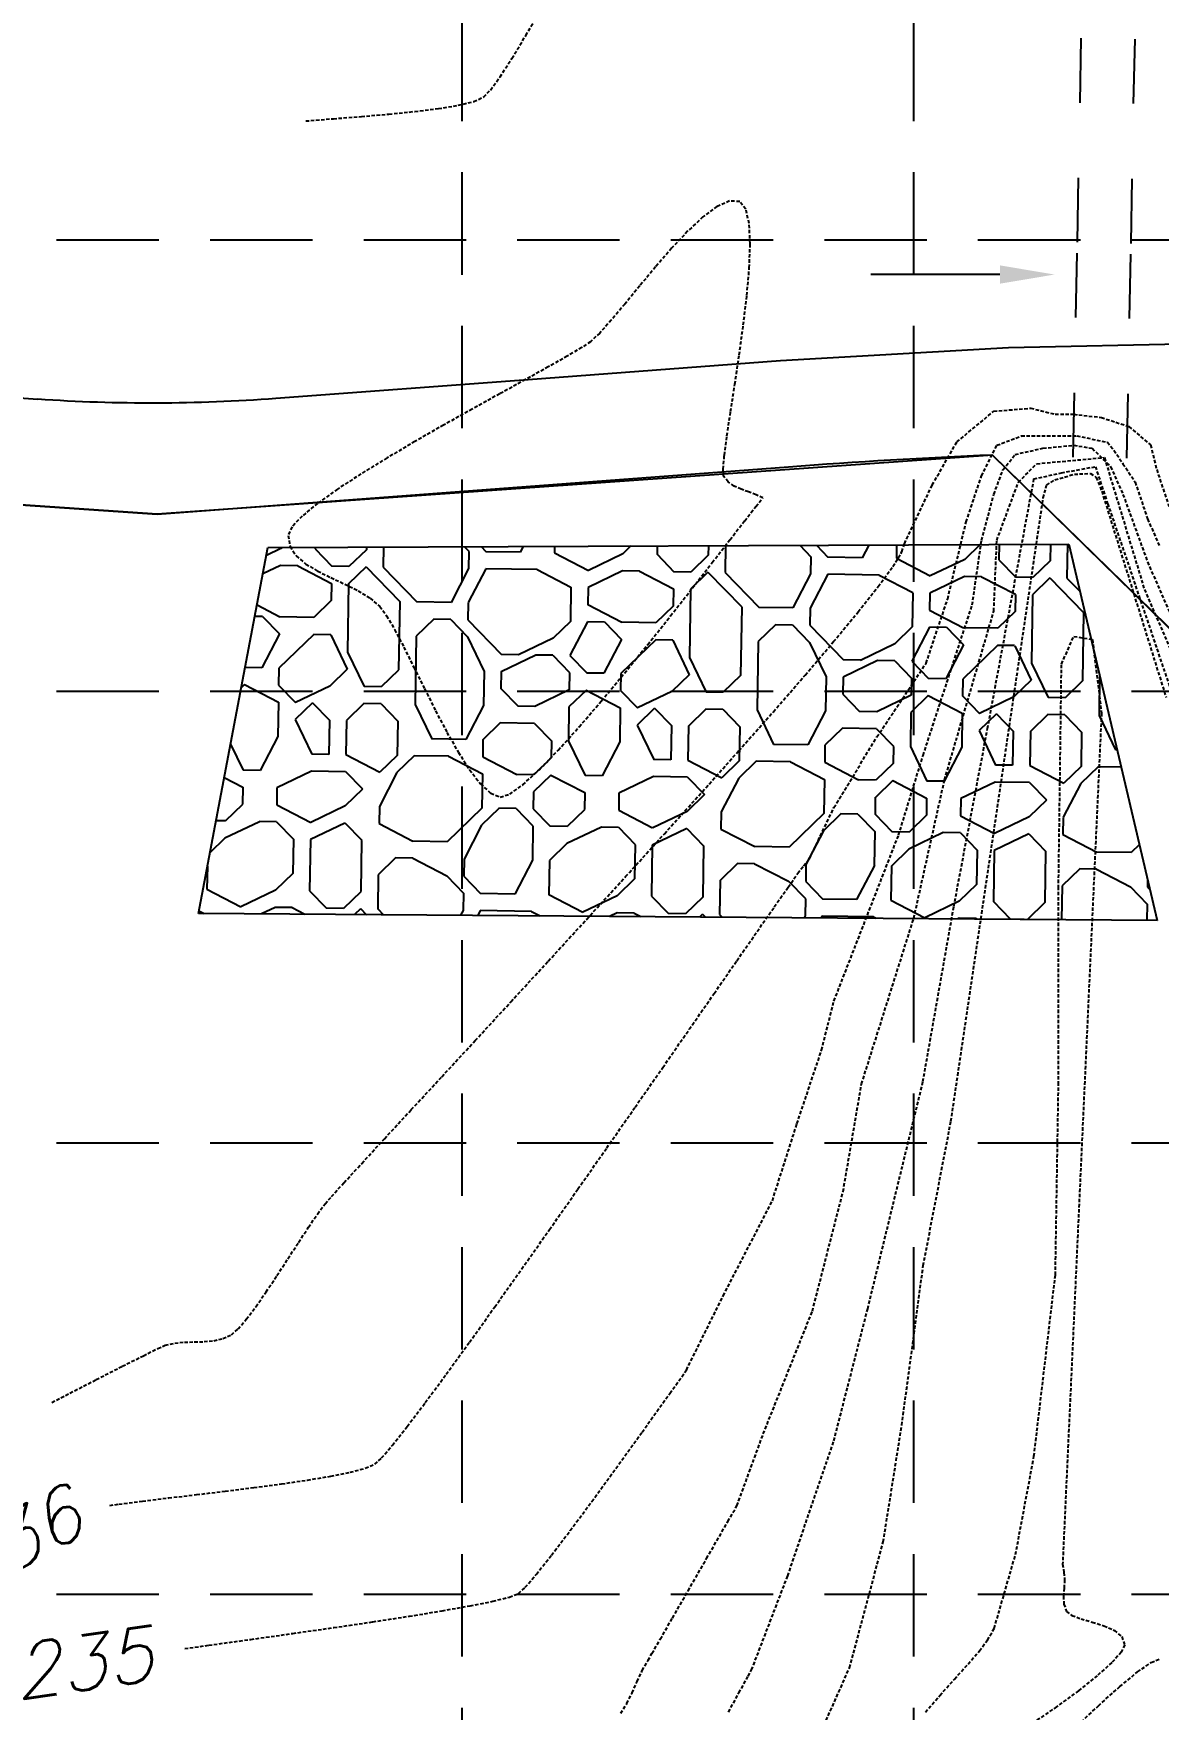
# Model space of a CAD drawing. Header units: inches. Extents: x 7994 to 10114, y 11164 to 12491.
# Drawn here: x 9849.6 to 9932, y 11488.1 to 11610.9 of the extents above; entities that cross this region are included whole.
import ezdxf

# ---------------------------------------------------------------- set-up
doc = ezdxf.new("R2010")
doc.units = ezdxf.units.IN
doc.header["$MEASUREMENT"] = 0
for name, pattern in [('HIDDEN', [0.375, 0.25, -0.125]), ('HIDDEN2', [0.1875, 0.125, -0.0625]), ('PHANTOM2', [1.25, 0.625, -0.125, 0.125, -0.125, 0.125, -0.125]), ('x4227topo$0$HIDDEN', [0.375, 0.25, -0.125])]:
    doc.linetypes.add(name, pattern=pattern)
for name, color, linetype in [('CONTOURS', 43, 'x4227topo$0$HIDDEN'), ('FILTER', 3, 'HIDDEN2'), ('GRID', 254, 'HIDDEN'), ('MISC-6', 6, 'Continuous'), ('SILT-FENCE', 4, 'PHANTOM2'), ('x4227 lots$0$p-row', 5, 'Continuous'), ('x4227topo$0$C-STRM-UNDR', 12, 'Continuous')]:
    doc.layers.add(name, color=color, linetype=linetype)
doc.styles.add('x4227topo$0$L100', font='simplex.shx', dxfattribs={"oblique": 15, "height": 6})

msp = doc.modelspace()

# ---------------------------------------------------------------- linework, layer by layer
at = {"layer": 'CONTOURS', "color": 43}
for p, q in [((9885.7, 11610.8, 1238), (9886.83, 11612.76, 1238)), ((9884.68, 11609.12, 1238), (9885.7, 11610.8, 1238)), ((9883.81, 11607.76, 1238), (9884.68, 11609.12, 1238)), ((9883.11, 11606.8, 1238), (9883.81, 11607.76, 1238)), ((9880.75, 11605.68, 1238), (9881.88, 11605.96, 1238)), ((9881.88, 11605.96, 1238), (9882.61, 11606.29, 1238)), ((9882.61, 11606.29, 1238), (9883.11, 11606.8, 1238)), ((9871.6, 11604.7, 1238), (9873.65, 11604.86, 1238)), ((9873.65, 11604.86, 1238), (9875.67, 11605.04, 1238)), ((9875.67, 11605.04, 1238), (9877.57, 11605.23, 1238)), ((9877.57, 11605.23, 1238), (9879.29, 11605.44, 1238)), ((9879.29, 11605.44, 1238), (9880.75, 11605.68, 1238)), ((9869.58, 11604.53, 1238), (9871.6, 11604.7, 1238)), ((9900.62, 11598.67, 1238), (9899.7, 11598.27, 1238)), ((9901.37, 11598.62, 1238), (9900.62, 11598.67, 1238)), ((9901.81, 11598.07, 1238), (9901.37, 11598.62, 1238)), ((9898.67, 11597.5, 1238), (9897.55, 11596.45, 1238)), ((9899.7, 11598.27, 1238), (9898.67, 11597.5, 1238)), ((9902.06, 11597.02, 1238), (9901.81, 11598.07, 1238)), ((9897.55, 11596.45, 1238), (9896.38, 11595.2, 1238)), ((9902.13, 11595.55, 1238), (9902.06, 11597.02, 1238)), ((9896.38, 11595.2, 1238), (9895.2, 11593.84, 1238)), ((9902.07, 11593.77, 1238), (9902.13, 11595.55, 1238)), ((9895.2, 11593.84, 1238), (9894.04, 11592.45, 1238)), ((9901.89, 11591.75, 1238), (9902.07, 11593.77, 1238)), ((9894.04, 11592.45, 1238), (9892.95, 11591.12, 1238)), ((9901.63, 11589.59, 1238), (9901.89, 11591.75, 1238)), ((9892.95, 11591.12, 1238), (9891.96, 11589.94, 1238)), ((9891.11, 11588.99, 1238), (9890.44, 11588.36, 1238)), ((9891.96, 11589.94, 1238), (9891.11, 11588.99, 1238)), ((9901.33, 11587.4, 1238), (9901.63, 11589.59, 1238)), ((9889.79, 11587.93, 1238), (9888.73, 11587.3, 1238)), ((9890.44, 11588.36, 1238), (9889.79, 11587.93, 1238)), ((9887.34, 11586.51, 1238), (9885.67, 11585.58, 1238)), ((9888.73, 11587.3, 1238), (9887.34, 11586.51, 1238)), ((9901.01, 11585.25, 1238), (9901.33, 11587.4, 1238)), ((9885.67, 11585.58, 1238), (9883.79, 11584.54, 1238)), ((9900.7, 11583.24, 1238), (9901.01, 11585.25, 1238)), ((9883.79, 11584.54, 1238), (9881.77, 11583.42, 1238)), ((9881.77, 11583.42, 1238), (9879.67, 11582.25, 1238)), ((9900.43, 11581.47, 1238), (9900.7, 11583.24, 1238)), ((9917.27, 11581.01, 1237), (9919.97, 11583.26, 1237)), ((9919.97, 11583.26, 1237), (9922.68, 11583.49, 1237)), ((9922.68, 11583.49, 1237), (9924.48, 11583.04, 1237)), ((9924.48, 11583.04, 1237), (9925.83, 11583.04, 1237)), ((9925.83, 11583.04, 1237), (9927.86, 11582.81, 1237)), ((9927.86, 11582.81, 1237), (9929.88, 11582.14, 1237)), ((9879.67, 11582.25, 1238), (9877.57, 11581.04, 1238)), ((9900.24, 11580.03, 1238), (9900.43, 11581.47, 1238)), ((9920.2, 11580.77, 1236), (9922, 11581.45, 1236)), ((9922, 11581.45, 1236), (9924.26, 11581.45, 1236)), ((9924.26, 11581.45, 1236), (9926.06, 11581.45, 1236)), ((9926.06, 11581.45, 1236), (9928.31, 11581, 1236)), ((9929.88, 11582.14, 1237), (9931.46, 11580.79, 1237)), ((9877.57, 11581.04, 1238), (9875.53, 11579.84, 1238)), ((9915.47, 11577.86, 1237), (9917.27, 11581.01, 1237)), ((9919.08, 11578.52, 1236), (9920.2, 11580.77, 1236)), ((9921.55, 11580.1, 1235), (9923.58, 11580.55, 1235)), ((9923.58, 11580.55, 1235), (9925.83, 11580.77, 1235)), ((9925.83, 11580.77, 1235), (9927.18, 11580.55, 1235)), ((9927.18, 11580.55, 1235), (9928.54, 11579.2, 1235)), ((9928.31, 11581, 1236), (9928.99, 11580.1, 1236)), ((9931.46, 11580.79, 1237), (9931.91, 11578.99, 1237)), ((9875.53, 11579.84, 1238), (9873.62, 11578.67, 1238)), ((9900.15, 11579.01, 1238), (9900.24, 11580.03, 1238)), ((9900.19, 11578.5, 1238), (9900.15, 11579.01, 1238)), ((9919.98, 11577.17, 1235), (9920.65, 11578.97, 1235)), ((9920.65, 11578.97, 1235), (9921.55, 11580.1, 1235)), ((9921.78, 11578.07, 1234), (9923.13, 11579.42, 1234)), ((9923.13, 11579.42, 1234), (9928.08, 11579.87, 1234)), ((9924.94, 11578.75, 1233), (9927.42, 11579.2, 1233)), ((9927.42, 11579.2, 1233), (9928.32, 11576.5, 1233)), ((9928.08, 11579.87, 1234), (9931.01, 11570.2, 1234)), ((9928.54, 11579.2, 1235), (9929.44, 11577.17, 1235)), ((9928.99, 11580.1, 1236), (9929.44, 11579.42, 1236)), ((9929.44, 11579.42, 1236), (9930.34, 11578.07, 1236)), ((9931.91, 11578.99, 1237), (9932.81, 11576.29, 1237)), ((9873.62, 11578.67, 1238), (9871.9, 11577.55, 1238)), ((9900.52, 11578.09, 1238), (9900.19, 11578.5, 1238)), ((9900.96, 11577.78, 1238), (9900.52, 11578.09, 1238)), ((9901.47, 11577.55, 1238), (9900.96, 11577.78, 1238)), ((9913.43, 11573.56, 1237), (9915.47, 11577.86, 1237)), ((9917.95, 11575.15, 1236), (9919.08, 11578.52, 1236)), ((9919.52, 11560.01, 1233), (9922.92, 11578.3, 1233)), ((9920.2, 11573.8, 1234), (9921.78, 11578.07, 1234)), ((9922.92, 11578.3, 1233), (9924.94, 11578.75, 1233)), ((9923.6, 11576.91, 1232), (9923.84, 11577.85, 1232)), ((9923.84, 11577.85, 1232), (9924.45, 11578.23, 1232)), ((9924.45, 11578.23, 1232), (9925.88, 11578.65, 1232)), ((9925.88, 11578.65, 1232), (9927.06, 11578.71, 1232)), ((9927.06, 11578.71, 1232), (9927.48, 11578.42, 1232)), ((9927.48, 11578.42, 1232), (9927.89, 11577.4, 1232)), ((9930.34, 11578.07, 1236), (9931.24, 11575.37, 1236)), ((9870.44, 11576.51, 1238), (9869.31, 11575.58, 1238)), ((9871.9, 11577.55, 1238), (9870.44, 11576.51, 1238)), ((9902.01, 11577.35, 1238), (9901.47, 11577.55, 1238)), ((9902.56, 11577.15, 1238), (9902.01, 11577.35, 1238)), ((9902.55, 11576.29, 1238), (9903.07, 11576.92, 1238)), ((9903.07, 11576.92, 1238), (9902.56, 11577.15, 1238)), ((9903.07, 11576.92, 1238), (9903.07, 11576.92, 1238)), ((9916.84, 11531.24, 1232), (9923.6, 11576.91, 1232)), ((9919.08, 11573.8, 1235), (9919.98, 11577.17, 1235)), ((9927.89, 11577.4, 1232), (9932.6, 11562.29, 1232)), ((9928.32, 11576.5, 1233), (9933.5, 11561.2, 1233)), ((9929.44, 11577.17, 1235), (9931.24, 11572.22, 1235)), ((9869.31, 11575.58, 1238), (9868.57, 11574.79, 1238)), ((9900.65, 11573.85, 1238), (9901.73, 11575.24, 1238)), ((9901.73, 11575.24, 1238), (9902.55, 11576.29, 1238)), ((9931.24, 11575.37, 1236), (9932.14, 11573.35, 1236)), ((9868.57, 11574.79, 1238), (9868.29, 11574.17, 1238)), ((9868.29, 11574.17, 1238), (9868.43, 11573.35, 1238)), ((9916.6, 11569.52, 1236), (9917.95, 11575.15, 1236)), ((9868.43, 11573.35, 1238), (9868.88, 11572.66, 1238)), ((9899.35, 11572.18, 1238), (9900.65, 11573.85, 1238)), ((9912.59, 11571.89, 1237), (9913.25, 11572.96, 1237)), ((9913.25, 11572.96, 1237), (9913.43, 11573.56, 1237)), ((9918.4, 11569.07, 1235), (9919.08, 11573.8, 1235)), ((9919.98, 11568.62, 1234), (9920.2, 11573.8, 1234)), ((9868.88, 11572.66, 1238), (9869.58, 11572.07, 1238)), ((9869.58, 11572.07, 1238), (9870.45, 11571.55, 1238)), ((9870.45, 11571.55, 1238), (9871.42, 11571.07, 1238)), ((9897.89, 11570.29, 1238), (9899.35, 11572.18, 1238)), ((9911.5, 11570.41, 1237), (9912.59, 11571.89, 1237)), ((9931.24, 11572.22, 1235), (9934.39, 11565.02, 1235)), ((9871.42, 11571.07, 1238), (9872.44, 11570.6, 1238)), ((9872.44, 11570.6, 1238), (9873.42, 11570.11, 1238)), ((9910.04, 11568.56, 1237), (9911.5, 11570.41, 1237)), ((9873.42, 11570.11, 1238), (9874.29, 11569.57, 1238)), ((9874.29, 11569.57, 1238), (9875, 11568.96, 1238)), ((9896.3, 11568.27, 1238), (9897.89, 11570.29, 1238)), ((9915.02, 11564.8, 1236), (9916.6, 11569.52, 1236)), ((9931.01, 11570.2, 1234), (9935.52, 11559.85, 1234)), ((9875, 11568.96, 1238), (9875.5, 11568.28, 1238)), ((9875.5, 11568.28, 1238), (9876.09, 11567.26, 1238)), ((9894.63, 11566.18, 1238), (9896.3, 11568.27, 1238)), ((9908.24, 11566.38, 1237), (9910.04, 11568.56, 1237)), ((9914.8, 11558.05, 1235), (9918.4, 11569.07, 1235)), ((9916.37, 11556.25, 1234), (9919.98, 11568.62, 1234)), ((9876.09, 11567.26, 1238), (9876.76, 11565.98, 1238)), ((9924.94, 11564.74, 1231), (9925.84, 11566.77, 1231)), ((9925.84, 11566.77, 1231), (9927.2, 11566.54, 1231)), ((9876.76, 11565.98, 1238), (9877.49, 11564.51, 1238)), ((9892.93, 11564.08, 1238), (9894.63, 11566.18, 1238)), ((9906.16, 11563.93, 1237), (9908.24, 11566.38, 1237)), ((9927.2, 11566.54, 1231), (9927.87, 11561.14, 1231)), ((9877.49, 11564.51, 1238), (9878.28, 11562.93, 1238)), ((9911.42, 11559.4, 1236), (9915.02, 11564.8, 1236)), ((9924.72, 11548.32, 1231), (9924.94, 11564.74, 1231)), ((9891.24, 11562.04, 1238), (9892.93, 11564.08, 1238)), ((9903.83, 11561.25, 1237), (9906.16, 11563.93, 1237)), ((9878.28, 11562.93, 1238), (9879.09, 11561.31, 1238)), ((9889.61, 11560.14, 1238), (9891.24, 11562.04, 1238)), ((9879.09, 11561.31, 1238), (9879.92, 11559.73, 1238)), ((9901.3, 11558.39, 1237), (9903.83, 11561.25, 1237)), ((9927.87, 11561.14, 1231), (9925.02, 11498.78, 1231)), ((9879.92, 11559.73, 1238), (9880.76, 11558.27, 1238)), ((9888.07, 11558.43, 1238), (9889.61, 11560.14, 1238)), ((9908.27, 11554.22, 1236), (9911.42, 11559.4, 1236)), ((9917.05, 11546.97, 1233), (9919.52, 11560.01, 1233)), ((9880.76, 11558.27, 1238), (9881.58, 11556.98, 1238)), ((9886.68, 11557, 1238), (9888.07, 11558.43, 1238)), ((9898.63, 11555.39, 1237), (9901.3, 11558.39, 1237)), ((9913, 11552.2, 1235), (9914.8, 11558.05, 1235)), ((9881.58, 11556.98, 1238), (9882.38, 11555.96, 1238)), ((9885.48, 11555.9, 1238), (9886.68, 11557, 1238)), ((9882.38, 11555.96, 1238), (9883.13, 11555.27, 1238)), ((9884.52, 11555.21, 1238), (9885.48, 11555.9, 1238)), ((9914.12, 11546.12, 1234), (9916.37, 11556.25, 1234)), ((9883.13, 11555.27, 1238), (9883.83, 11554.99, 1238)), ((9883.83, 11554.99, 1238), (9884.52, 11555.21, 1238)), ((9895.85, 11552.31, 1237), (9898.63, 11555.39, 1237)), ((9906.46, 11550.44, 1236), (9908.27, 11554.22, 1236)), ((9893.01, 11549.17, 1237), (9895.85, 11552.31, 1237)), ((9908.27, 11540.05, 1235), (9913, 11552.2, 1235)), ((9905.63, 11549.41, 1236), (9906.04, 11549.96, 1236)), ((9906.04, 11549.96, 1236), (9906.46, 11550.44, 1236)), ((9890.16, 11546.05, 1237), (9893.01, 11549.17, 1237)), ((9903.9, 11546.95, 1236), (9904.91, 11548.39, 1236)), ((9904.91, 11548.39, 1236), (9905.63, 11549.41, 1236)), ((9924.72, 11533.92, 1231), (9924.72, 11548.32, 1231)), ((9887.34, 11542.97, 1237), (9890.16, 11546.05, 1237)), ((9902.64, 11545.14, 1236), (9903.9, 11546.95, 1236)), ((9910.29, 11533.97, 1234), (9914.12, 11546.12, 1234)), ((9914.79, 11534.14, 1233), (9917.05, 11546.97, 1233)), ((9901.15, 11543, 1236), (9902.64, 11545.14, 1236)), ((9884.6, 11539.99, 1237), (9887.34, 11542.97, 1237)), ((9899.49, 11540.6, 1236), (9901.15, 11543, 1236)), ((9881.99, 11537.15, 1237), (9884.6, 11539.99, 1237)), ((9897.67, 11537.98, 1236), (9899.49, 11540.6, 1236)), ((9907.36, 11536.45, 1235), (9908.27, 11540.05, 1235)), ((9895.73, 11535.18, 1236), (9897.67, 11537.98, 1236)), ((9879.54, 11534.5, 1237), (9881.99, 11537.15, 1237)), ((9905.56, 11531.05, 1235), (9907.36, 11536.45, 1235)), ((9893.7, 11532.27, 1236), (9895.73, 11535.18, 1236)), ((9877.31, 11532.09, 1237), (9879.54, 11534.5, 1237)), ((9908.94, 11526.1, 1234), (9910.29, 11533.97, 1234)), ((9910.74, 11517.49, 1233), (9914.79, 11534.14, 1233)), ((9924.49, 11519.97, 1231), (9924.72, 11533.92, 1231)), ((9891.62, 11529.28, 1236), (9893.7, 11532.27, 1236)), ((9875.34, 11529.96, 1237), (9877.31, 11532.09, 1237)), ((9903.76, 11525.42, 1235), (9905.56, 11531.05, 1235)), ((9914.81, 11520.67, 1232), (9916.84, 11531.24, 1232)), ((9873.68, 11528.15, 1237), (9875.34, 11529.96, 1237)), ((9889.52, 11526.28, 1236), (9891.62, 11529.28, 1236)), ((9872.37, 11526.73, 1237), (9873.68, 11528.15, 1237)), ((9871.46, 11525.72, 1237), (9872.37, 11526.73, 1237)), ((9887.43, 11523.3, 1236), (9889.52, 11526.28, 1236)), ((9870.44, 11524.44, 1237), (9871, 11525.19, 1237)), ((9871, 11525.19, 1237), (9871.46, 11525.72, 1237)), ((9900.16, 11518.45, 1235), (9903.76, 11525.42, 1235)), ((9906.69, 11517.33, 1234), (9908.94, 11526.1, 1234)), ((9869.78, 11523.47, 1237), (9870.44, 11524.44, 1237)), ((9869.05, 11522.36, 1237), (9869.78, 11523.47, 1237)), ((9885.39, 11520.41, 1236), (9887.43, 11523.3, 1236)), ((9868.27, 11521.16, 1237), (9869.05, 11522.36, 1237)), ((9867.47, 11519.93, 1237), (9868.27, 11521.16, 1237)), ((9883.42, 11517.64, 1236), (9885.39, 11520.41, 1236)), ((9913.24, 11508.97, 1232), (9914.81, 11520.67, 1232)), ((9865.92, 11517.65, 1237), (9866.67, 11518.74, 1237)), ((9866.67, 11518.74, 1237), (9867.47, 11519.93, 1237)), ((9922.92, 11506.69, 1231), (9924.49, 11519.97, 1231)), ((9865.22, 11516.73, 1237), (9865.92, 11517.65, 1237)), ((9881.57, 11515.05, 1236), (9883.42, 11517.64, 1236)), ((9897.46, 11513.01, 1235), (9900.16, 11518.45, 1235)), ((9864.62, 11516.02, 1237), (9865.22, 11516.73, 1237)), ((9903.09, 11508.33, 1234), (9906.69, 11517.33, 1234)), ((9908.26, 11507.82, 1233), (9910.74, 11517.49, 1233)), ((9860.69, 11515.05, 1237), (9861.41, 11515.07, 1237)), ((9861.41, 11515.07, 1237), (9862.13, 11515.09, 1237)), ((9862.13, 11515.09, 1237), (9862.84, 11515.16, 1237)), ((9862.84, 11515.16, 1237), (9863.51, 11515.31, 1237)), ((9863.51, 11515.31, 1237), (9864.13, 11515.6, 1237)), ((9864.13, 11515.6, 1237), (9864.62, 11516.02, 1237)), ((9856.14, 11513.29, 1237), (9857.68, 11514.06, 1237)), ((9857.68, 11514.06, 1237), (9858.75, 11514.59, 1237)), ((9858.75, 11514.59, 1237), (9859.29, 11514.83, 1237)), ((9859.29, 11514.83, 1237), (9859.98, 11514.98, 1237)), ((9859.98, 11514.98, 1237), (9860.69, 11515.05, 1237)), ((9879.86, 11512.7, 1236), (9881.57, 11515.05, 1236)), ((9854.22, 11512.31, 1237), (9856.14, 11513.29, 1237)), ((9878.33, 11510.62, 1236), (9879.86, 11512.7, 1236)), ((9896.25, 11511.3, 1235), (9897.46, 11513.01, 1235)), ((9851.97, 11511.15, 1237), (9854.22, 11512.31, 1237)), ((9850.98, 11510.64, 1237), (9851.97, 11511.15, 1237)), ((9877.01, 11508.88, 1236), (9878.33, 11510.62, 1236)), ((9894.21, 11508.46, 1235), (9896.25, 11511.3, 1235)), ((9911.88, 11500.42, 1232), (9913.24, 11508.97, 1232)), ((9875.93, 11507.51, 1236), (9877.01, 11508.88, 1236)), ((9892.3, 11505.8, 1235), (9894.21, 11508.46, 1235)), ((9901.16, 11503.06, 1234), (9903.09, 11508.33, 1234)), ((9904.88, 11497.92, 1233), (9908.26, 11507.82, 1233)), ((9874.64, 11506.11, 1236), (9875.13, 11506.57, 1236)), ((9875.13, 11506.57, 1236), (9875.93, 11507.51, 1236)), ((9921.57, 11499.49, 1231), (9922.92, 11506.69, 1231)), ((9871.41, 11505.23, 1236), (9872.84, 11505.52, 1236)), ((9872.84, 11505.52, 1236), (9873.94, 11505.82, 1236)), ((9873.94, 11505.82, 1236), (9874.64, 11506.11, 1236)), ((9890.53, 11503.38, 1235), (9892.3, 11505.8, 1235)), ((9861.58, 11503.88, 1236), (9863.68, 11504.14, 1236)), ((9863.68, 11504.14, 1236), (9865.78, 11504.4, 1236)), ((9865.78, 11504.4, 1236), (9867.81, 11504.67, 1236)), ((9867.81, 11504.67, 1236), (9869.71, 11504.95, 1236)), ((9869.71, 11504.95, 1236), (9871.41, 11505.23, 1236)), ((9855.22, 11503.09, 1236), (9855.89, 11503.18, 1236)), ((9855.89, 11503.18, 1236), (9857.62, 11503.4, 1236)), ((9857.62, 11503.4, 1236), (9859.53, 11503.64, 1236)), ((9859.53, 11503.64, 1236), (9861.58, 11503.88, 1236)), ((9888.95, 11501.25, 1235), (9890.53, 11503.38, 1235)), ((9900.5, 11501.91, 1234), (9901.16, 11503.06, 1234)), ((9898.94, 11499.2, 1234), (9900.5, 11501.91, 1234)), ((9887.58, 11499.45, 1235), (9888.95, 11501.25, 1235)), ((9909.41, 11491.19, 1232), (9911.88, 11500.42, 1232)), ((9886.47, 11498.05, 1235), (9887.58, 11499.45, 1235)), ((9897.58, 11496.83, 1234), (9898.94, 11499.2, 1234)), ((9920.01, 11494.08, 1231), (9921.57, 11499.49, 1231)), ((9885.65, 11497.09, 1235), (9886.47, 11498.05, 1235)), ((9902.24, 11491.04, 1233), (9904.88, 11497.92, 1233)), ((9925.02, 11498.78, 1231), (9925.02, 11498.78, 1231)), ((9925.02, 11498.78, 1231), (9925.12, 11498.19, 1231)), ((9925.12, 11498.19, 1231), (9925.17, 11497.64, 1231)), ((9885.16, 11496.63, 1235), (9885.65, 11497.09, 1235)), ((9896.44, 11494.84, 1234), (9897.58, 11496.83, 1234)), ((9925.13, 11497.04, 1231), (9925.08, 11496.44, 1231)), ((9925.17, 11497.64, 1231), (9925.13, 11497.04, 1231)), ((9879.56, 11495.37, 1235), (9881.63, 11495.74, 1235)), ((9881.63, 11495.74, 1235), (9883.29, 11496.07, 1235)), ((9883.29, 11496.07, 1235), (9884.49, 11496.37, 1235)), ((9884.49, 11496.37, 1235), (9885.16, 11496.63, 1235)), ((9925.08, 11496.44, 1231), (9925.11, 11495.86, 1231)), ((9925.11, 11495.86, 1231), (9925.31, 11495.33, 1231)), ((9871.63, 11494.14, 1235), (9874.49, 11494.56, 1235)), ((9874.49, 11494.56, 1235), (9877.16, 11494.97, 1235)), ((9877.16, 11494.97, 1235), (9879.56, 11495.37, 1235)), ((9895.55, 11493.29, 1234), (9896.44, 11494.84, 1234)), ((9925.31, 11495.33, 1231), (9925.7, 11495.03, 1231)), ((9925.7, 11495.03, 1231), (9926.37, 11494.78, 1231)), ((9926.37, 11494.78, 1231), (9927.19, 11494.54, 1231)), ((9927.19, 11494.54, 1231), (9928.05, 11494.27, 1231)), ((9928.05, 11494.27, 1231), (9928.81, 11493.93, 1231)), ((9862.48, 11492.85, 1235), (9865.55, 11493.27, 1235)), ((9865.55, 11493.27, 1235), (9868.62, 11493.71, 1235)), ((9868.62, 11493.71, 1235), (9871.63, 11494.14, 1235)), ((9894.94, 11492.24, 1234), (9895.55, 11493.29, 1234)), ((9918.93, 11492.44, 1231), (9919.51, 11493.22, 1231)), ((9919.51, 11493.22, 1231), (9920.01, 11494.08, 1231)), ((9919.51, 11493.22, 1231), (9919.51, 11493.22, 1231)), ((9928.81, 11493.93, 1231), (9929.36, 11493.48, 1231)), ((9929.36, 11493.48, 1231), (9929.57, 11492.87, 1231)), ((9860.72, 11492.6, 1235), (9862.48, 11492.85, 1235)), ((9894.23, 11490.99, 1234), (9894.65, 11491.74, 1234)), ((9894.65, 11491.74, 1234), (9894.94, 11492.24, 1234)), ((9918.09, 11491.47, 1231), (9918.93, 11492.44, 1231)), ((9929.32, 11492.34, 1231), (9928.62, 11491.57, 1231)), ((9929.57, 11492.87, 1231), (9929.32, 11492.34, 1231)), ((9931.51, 11491.59, 1231), (9932.15, 11491.84, 1231)), ((9893.85, 11490.18, 1234), (9894.23, 11490.99, 1234)), ((9901.31, 11489.35, 1233), (9901.98, 11490.57, 1233)), ((9901.98, 11490.57, 1233), (9902.24, 11491.04, 1233)), ((9906.63, 11484.94, 1232), (9909.41, 11491.19, 1232)), ((9917.1, 11490.37, 1231), (9918.09, 11491.47, 1231)), ((9927.55, 11490.61, 1231), (9926.18, 11489.51, 1231)), ((9928.62, 11491.57, 1231), (9927.55, 11490.61, 1231)), ((9929.21, 11489.82, 1231), (9930.51, 11490.89, 1231)), ((9930.51, 11490.89, 1231), (9931.51, 11491.59, 1231)), ((9893.09, 11488.58, 1234), (9893.48, 11489.36, 1234)), ((9893.48, 11489.36, 1234), (9893.85, 11490.18, 1234)), ((9900.54, 11487.95, 1233), (9901.31, 11489.35, 1233)), ((9916.03, 11489.17, 1231), (9917.1, 11490.37, 1231)), ((9926.18, 11489.51, 1231), (9924.58, 11488.34, 1231)), ((9927.64, 11488.41, 1231), (9929.21, 11489.82, 1231)), ((9892.65, 11487.86, 1234), (9893.09, 11488.58, 1234)), ((9914.97, 11487.94, 1231), (9916.03, 11489.17, 1231)), ((9924.58, 11488.34, 1231), (9922.84, 11487.14, 1231)), ((9925.85, 11486.73, 1231), (9927.64, 11488.41, 1231))]:
    msp.add_line(p, q, dxfattribs=at)
at = {"layer": 'FILTER', "color": 7, "linetype": 'Continuous'}
for p, q in [((9798.23, 11587.69), (9849.96, 11584.16)), ((9904.35, 11586.99), (9921.06, 11587.94)), ((9921.06, 11587.94), (9937.86, 11588.29)), ((9885.88, 11585.6), (9904.35, 11586.99)), ((9867.39, 11584.22), (9885.88, 11585.6))]:
    msp.add_line(p, q, dxfattribs=at)
msp.add_arc((9858.27, 11706.05), 122.17, 266.0964, 274.2805, dxfattribs=at)
at = {"layer": 'GRID', "color": 253, "linetype": 'HIDDEN', "ltscale": 30}
for p, q in [((9881.02, 12455.77), (9881.02, 11298)), ((9914.09, 12455.77), (9914.09, 11298)), ((8028.82, 11595.82), (10079.47, 11595.82)), ((8028.82, 11562.75), (10079.47, 11562.75)), ((8028.82, 11529.67), (10079.47, 11529.67)), ((8028.82, 11496.6), (10079.47, 11496.6))]:
    msp.add_line(p, q, dxfattribs=at)
at = {"layer": 'MISC-6', "color": 1}
for p, q in [((9861.71, 11546.46), (9866.81, 11573.28)), ((9867.75, 11573.21), (9866.7, 11572.7)), ((9866.81, 11573.28), (9925.48, 11573.52)), ((9867.84, 11573.29), (9867.75, 11573.21)), ((9870.26, 11573.3), (9870.26, 11573.17)), ((9870.26, 11573.18), (9871.49, 11571.91)), ((9874.02, 11573.11), (9872.74, 11571.88)), ((9874.02, 11573.31), (9874.02, 11573.11)), ((9875.27, 11573.32), (9875.25, 11571.84)), ((9881.2, 11573.34), (9881.53, 11573)), ((9881.53, 11572.99), (9881.51, 11571.74)), ((9882.43, 11573.35), (9882.78, 11572.98)), ((9885.29, 11572.93), (9882.78, 11572.97)), ((9885.51, 11573.36), (9885.29, 11572.93)), ((9887.8, 11573.37), (9887.79, 11572.89)), ((9887.79, 11572.89), (9890.28, 11571.6)), ((9892.8, 11572.81), (9890.28, 11571.6)), ((9893.4, 11573.39), (9892.8, 11572.81)), ((9895.32, 11573.4), (9895.31, 11572.77)), ((9895.31, 11572.78), (9896.54, 11571.5)), ((9899.07, 11573.41), (9899.06, 11572.71)), ((9900.33, 11573.42), (9900.29, 11571.44)), ((9905.76, 11573.44), (9906.58, 11572.6)), ((9906.99, 11573.45), (9907.83, 11572.58)), ((9910.82, 11573.46), (9910.33, 11572.53)), ((9912.85, 11573.47), (9912.84, 11572.49)), ((9918.97, 11573.49), (9917.85, 11572.41)), ((9920.37, 11573.5), (9920.35, 11572.37)), ((9924.13, 11573.52), (9924.11, 11572.31)), ((9925.38, 11573.52), (9925.34, 11571.04)), ((9925.48, 11573.52), (9931.95, 11545.96)), ((9867.73, 11571.96), (9866.44, 11571.34)), ((9868.99, 11571.94), (9867.73, 11571.96)), ((9868.99, 11571.94), (9871.47, 11570.65)), ((9872.74, 11571.88), (9871.49, 11571.9)), ((9874, 11571.86), (9872.72, 11570.62)), ((9874, 11571.87), (9876.46, 11569.32)), ((9875.25, 11571.85), (9877.71, 11569.3)), ((9881.51, 11571.74), (9880.22, 11569.26)), ((9882.76, 11571.72), (9881.47, 11569.24)), ((9886.52, 11571.66), (9882.76, 11571.72)), ((9886.52, 11571.66), (9889, 11570.37)), ((9892.78, 11571.56), (9890.26, 11570.35)), ((9894.03, 11571.54), (9892.78, 11571.56)), ((9899.06, 11572.71), (9897.79, 11571.48)), ((9906.58, 11572.59), (9906.56, 11571.34)), ((9910.33, 11572.53), (9907.83, 11572.57)), ((9912.84, 11572.49), (9915.32, 11571.2)), ((9917.85, 11572.41), (9915.32, 11571.2)), ((9920.35, 11572.37), (9921.59, 11571.1)), ((9924.11, 11572.31), (9922.84, 11571.07)), ((9871.47, 11570.65), (9871.45, 11569.4)), ((9872.72, 11570.63), (9872.64, 11565.62)), ((9889, 11570.37), (9888.96, 11567.86)), ((9890.26, 11570.35), (9890.24, 11569.09)), ((9894.03, 11571.54), (9896.52, 11570.25)), ((9897.79, 11571.48), (9896.54, 11571.5)), ((9899.04, 11571.46), (9897.77, 11570.22)), ((9899.04, 11571.46), (9901.51, 11568.92)), ((9900.3, 11571.44), (9902.76, 11568.9)), ((9906.56, 11571.34), (9905.26, 11568.85)), ((9907.81, 11571.32), (9906.52, 11568.83)), ((9911.57, 11571.26), (9907.81, 11571.32)), ((9911.57, 11571.26), (9914.05, 11569.97)), ((9917.83, 11571.16), (9915.3, 11569.94)), ((9919.08, 11571.14), (9917.83, 11571.16)), ((9919.08, 11571.14), (9921.56, 11569.85)), ((9922.84, 11571.08), (9921.58, 11571.1)), ((9924.09, 11571.05), (9922.82, 11569.82)), ((9924.09, 11571.06), (9926.55, 11568.52)), ((9925.34, 11571.04), (9926.3, 11570.06)), ((9871.45, 11569.39), (9870.18, 11568.16)), ((9876.46, 11569.32), (9876.38, 11564.31)), ((9880.22, 11569.25), (9877.71, 11569.29)), ((9881.47, 11569.23), (9881.45, 11567.98)), ((9890.24, 11569.1), (9892.72, 11567.8)), ((9896.52, 11570.25), (9896.5, 11568.99)), ((9897.77, 11570.23), (9897.69, 11565.22)), ((9914.05, 11569.96), (9914.01, 11567.46)), ((9915.3, 11569.94), (9915.28, 11568.69)), ((9921.56, 11569.84), (9921.54, 11568.59)), ((9922.82, 11569.82), (9922.74, 11564.81)), ((9866.42, 11568.22), (9865.85, 11568.23)), ((9866.01, 11569.07), (9867.67, 11568.2)), ((9866.42, 11568.23), (9867.65, 11566.96)), ((9870.18, 11568.16), (9867.67, 11568.2)), ((9878.95, 11568.02), (9877.67, 11566.79)), ((9880.2, 11568), (9878.94, 11568.02)), ((9880.2, 11568.01), (9881.43, 11566.74)), ((9881.45, 11567.99), (9883.91, 11565.44)), ((9896.5, 11568.99), (9895.23, 11567.76)), ((9901.51, 11568.91), (9901.43, 11563.9)), ((9905.26, 11568.85), (9902.76, 11568.89)), ((9906.52, 11568.83), (9906.5, 11567.58)), ((9915.28, 11568.69), (9917.77, 11567.4)), ((9921.55, 11568.59), (9920.27, 11567.36)), ((9926.55, 11568.51), (9926.47, 11563.5)), ((9867.65, 11566.95), (9866.36, 11564.47)), ((9870.16, 11566.91), (9867.61, 11564.44)), ((9870.16, 11566.91), (9867.61, 11564.44)), ((9871.41, 11566.89), (9870.16, 11566.91)), ((9871.41, 11566.89), (9872.62, 11564.36)), ((9877.67, 11566.79), (9877.59, 11561.78)), ((9881.43, 11566.73), (9882.64, 11564.2)), ((9888.96, 11567.86), (9887.69, 11566.63)), ((9890.22, 11567.84), (9888.92, 11565.36)), ((9891.47, 11567.82), (9890.22, 11567.84)), ((9891.47, 11567.83), (9892.7, 11566.55)), ((9895.23, 11567.76), (9892.72, 11567.8)), ((9903.99, 11567.62), (9902.72, 11566.39)), ((9905.24, 11567.6), (9903.99, 11567.62)), ((9905.24, 11567.61), (9906.48, 11566.33)), ((9906.5, 11567.59), (9908.96, 11565.04)), ((9914.01, 11567.46), (9912.74, 11566.22)), ((9915.26, 11567.44), (9913.97, 11564.96)), ((9916.52, 11567.42), (9915.26, 11567.44)), ((9916.52, 11567.43), (9917.75, 11566.15)), ((9920.27, 11567.36), (9917.77, 11567.4)), ((9872.64, 11565.62), (9873.86, 11563.09)), ((9885.17, 11565.42), (9883.91, 11565.44)), ((9887.69, 11566.63), (9885.17, 11565.42)), ((9892.7, 11566.55), (9891.41, 11564.07)), ((9895.21, 11566.51), (9892.66, 11564.04)), ((9895.21, 11566.51), (9892.66, 11564.04)), ((9896.46, 11566.49), (9895.21, 11566.51)), ((9896.46, 11566.49), (9897.67, 11563.96)), ((9902.72, 11566.39), (9902.64, 11561.38)), ((9906.48, 11566.33), (9907.69, 11563.8)), ((9912.74, 11566.23), (9910.21, 11565.01)), ((9917.75, 11566.15), (9916.46, 11563.66)), ((9920.25, 11566.1), (9917.71, 11563.64)), ((9920.25, 11566.1), (9917.71, 11563.64)), ((9921.5, 11566.09), (9920.25, 11566.11)), ((9921.51, 11566.08), (9922.72, 11563.56)), ((9866.36, 11564.47), (9865.13, 11564.49)), ((9867.61, 11564.45), (9867.59, 11563.19)), ((9872.62, 11564.36), (9871.35, 11563.13)), ((9876.38, 11564.3), (9875.11, 11563.07)), ((9882.64, 11564.21), (9882.6, 11561.7)), ((9883.89, 11564.19), (9883.87, 11562.93)), ((9886.42, 11565.4), (9883.89, 11564.18)), ((9887.67, 11565.38), (9886.42, 11565.4)), ((9887.67, 11565.38), (9888.9, 11564.11)), ((9888.92, 11565.36), (9890.16, 11564.09)), ((9897.69, 11565.21), (9898.9, 11562.69)), ((9911.47, 11564.99), (9908.94, 11563.78)), ((9910.21, 11565.02), (9908.96, 11565.04)), ((9912.72, 11564.98), (9911.47, 11565)), ((9912.72, 11564.98), (9913.95, 11563.71)), ((9913.97, 11564.96), (9915.2, 11563.69)), ((9922.74, 11564.81), (9923.95, 11562.29)), ((9865.09, 11563.23), (9864.85, 11563)), ((9865.09, 11563.24), (9867.57, 11561.94)), ((9867.59, 11563.2), (9868.83, 11561.93)), ((9871.35, 11563.13), (9868.83, 11561.92)), ((9875.11, 11563.07), (9873.86, 11563.09)), ((9888.9, 11564.1), (9888.88, 11562.85)), ((9891.41, 11564.06), (9890.16, 11564.08)), ((9892.66, 11564.04), (9892.64, 11562.79)), ((9897.67, 11563.96), (9896.4, 11562.73)), ((9901.43, 11563.9), (9900.16, 11562.67)), ((9907.69, 11563.8), (9907.65, 11561.3)), ((9908.94, 11563.78), (9908.92, 11562.53)), ((9913.95, 11563.7), (9913.93, 11562.45)), ((9916.45, 11563.66), (9915.2, 11563.68)), ((9917.71, 11563.64), (9917.69, 11562.39)), ((9922.72, 11563.56), (9921.44, 11562.33)), ((9926.47, 11563.5), (9925.2, 11562.27)), ((9927.73, 11563.93), (9927.69, 11560.98)), ((9867.57, 11561.94), (9867.53, 11559.44)), ((9870.08, 11561.9), (9868.81, 11560.67)), ((9870.08, 11561.91), (9871.31, 11560.63)), ((9873.84, 11561.84), (9872.56, 11560.61)), ((9875.09, 11561.82), (9873.84, 11561.84)), ((9875.09, 11561.83), (9876.32, 11560.55)), ((9877.59, 11561.78), (9878.81, 11559.25)), ((9883.87, 11562.94), (9885.11, 11561.67)), ((9888.88, 11562.85), (9886.36, 11561.64)), ((9890.14, 11562.83), (9888.86, 11561.6)), ((9890.13, 11562.83), (9892.62, 11561.54)), ((9892.64, 11562.8), (9893.87, 11561.53)), ((9896.4, 11562.73), (9893.87, 11561.52)), ((9900.15, 11562.67), (9898.9, 11562.69)), ((9908.92, 11562.54), (9910.15, 11561.26)), ((9913.93, 11562.45), (9911.41, 11561.24)), ((9915.18, 11562.43), (9913.91, 11561.2)), ((9915.18, 11562.43), (9917.67, 11561.14)), ((9917.69, 11562.4), (9918.92, 11561.12)), ((9921.44, 11562.33), (9918.92, 11561.12)), ((9925.2, 11562.27), (9923.95, 11562.29)), ((9868.81, 11560.67), (9870.02, 11558.14)), ((9871.31, 11560.63), (9871.27, 11558.12)), ((9872.56, 11560.61), (9872.52, 11558.1)), ((9876.32, 11560.55), (9876.28, 11558.04)), ((9882.6, 11561.7), (9881.31, 11559.22)), ((9886.36, 11561.64), (9885.11, 11561.66)), ((9888.86, 11561.6), (9888.82, 11559.1)), ((9892.62, 11561.54), (9892.58, 11559.04)), ((9895.13, 11561.5), (9893.85, 11560.26)), ((9895.13, 11561.51), (9896.36, 11560.23)), ((9898.88, 11561.44), (9897.61, 11560.2)), ((9900.13, 11561.42), (9898.88, 11561.44)), ((9900.14, 11561.43), (9901.37, 11560.15)), ((9902.64, 11561.38), (9903.85, 11558.85)), ((9907.65, 11561.3), (9906.36, 11558.82)), ((9911.41, 11561.24), (9910.15, 11561.26)), ((9913.91, 11561.2), (9913.87, 11558.69)), ((9917.67, 11561.14), (9917.63, 11558.63)), ((9920.17, 11561.1), (9918.9, 11559.86)), ((9920.17, 11561.1), (9921.4, 11559.83)), ((9923.93, 11561.04), (9922.66, 11559.8)), ((9925.18, 11561.02), (9923.93, 11561.04)), ((9925.18, 11561.02), (9926.41, 11559.75)), ((9927.69, 11560.97), (9928.9, 11558.45)), ((9867.53, 11559.44), (9866.24, 11556.95)), ((9883.83, 11560.43), (9882.56, 11559.19)), ((9886.34, 11560.39), (9883.83, 11560.43)), ((9886.34, 11560.39), (9887.57, 11559.12)), ((9893.85, 11560.26), (9895.07, 11557.74)), ((9896.36, 11560.23), (9896.32, 11557.72)), ((9897.61, 11560.21), (9897.57, 11557.7)), ((9901.37, 11560.15), (9901.33, 11557.64)), ((9908.88, 11560.02), (9907.61, 11558.79)), ((9911.39, 11559.99), (9908.88, 11560.03)), ((9911.39, 11559.99), (9912.62, 11558.72)), ((9918.9, 11559.86), (9920.11, 11557.34)), ((9921.4, 11559.83), (9921.36, 11557.32)), ((9922.66, 11559.81), (9922.62, 11557.3)), ((9926.41, 11559.75), (9926.37, 11557.24)), ((9864.07, 11558.88), (9864.99, 11556.97)), ((9871.27, 11558.12), (9870.02, 11558.14)), ((9872.52, 11558.11), (9875.01, 11556.81)), ((9876.28, 11558.04), (9875.01, 11556.81)), ((9876.28, 11558.04), (9875.01, 11556.81)), ((9881.31, 11559.22), (9878.8, 11559.26)), ((9882.56, 11559.2), (9882.54, 11557.94)), ((9887.57, 11559.12), (9887.55, 11557.86)), ((9888.82, 11559.09), (9890.04, 11556.57)), ((9892.58, 11559.04), (9891.29, 11556.55)), ((9906.36, 11558.81), (9903.85, 11558.85)), ((9907.61, 11558.79), (9907.59, 11557.54)), ((9912.62, 11558.71), (9912.6, 11557.46)), ((9913.87, 11558.69), (9915.08, 11556.17)), ((9917.63, 11558.64), (9916.34, 11556.15)), ((9929.02, 11558.45), (9928.9, 11558.45)), ((9866.24, 11556.95), (9864.99, 11556.97)), ((9870, 11556.89), (9867.47, 11555.68)), ((9872.5, 11556.85), (9870, 11556.89)), ((9872.5, 11556.86), (9873.73, 11555.59)), ((9877.53, 11558.02), (9876.26, 11556.79)), ((9880.04, 11557.98), (9877.53, 11558.02)), ((9880.04, 11557.99), (9882.52, 11556.69)), ((9882.54, 11557.94), (9885.03, 11556.65)), ((9887.55, 11557.86), (9886.28, 11556.63)), ((9896.32, 11557.72), (9895.06, 11557.74)), ((9897.57, 11557.7), (9900.05, 11556.41)), ((9901.33, 11557.64), (9900.05, 11556.41)), ((9901.33, 11557.64), (9900.05, 11556.41)), ((9902.58, 11557.62), (9901.31, 11556.39)), ((9905.08, 11557.58), (9902.58, 11557.62)), ((9905.08, 11557.58), (9907.57, 11556.29)), ((9907.59, 11557.54), (9910.07, 11556.25)), ((9912.6, 11557.46), (9911.33, 11556.23)), ((9921.36, 11557.32), (9920.11, 11557.34)), ((9922.62, 11557.3), (9925.1, 11556.01)), ((9926.37, 11557.24), (9925.1, 11556.01)), ((9926.37, 11557.24), (9925.1, 11556.01)), ((9927.63, 11557.22), (9926.35, 11555.99)), ((9929.31, 11557.19), (9927.63, 11557.22)), ((9863.6, 11556.43), (9864.97, 11555.72)), ((9864.97, 11555.72), (9864.95, 11554.47)), ((9867.47, 11555.68), (9867.45, 11554.43)), ((9876.26, 11556.79), (9874.97, 11554.31)), ((9882.52, 11556.69), (9882.48, 11554.19)), ((9886.28, 11556.63), (9885.03, 11556.65)), ((9887.53, 11556.61), (9886.26, 11555.38)), ((9887.53, 11556.61), (9890.01, 11555.32)), ((9891.29, 11556.55), (9890.04, 11556.57)), ((9895.05, 11556.49), (9892.52, 11555.28)), ((9897.55, 11556.45), (9895.04, 11556.49)), ((9897.55, 11556.46), (9898.78, 11555.18)), ((9901.31, 11556.39), (9900.01, 11553.91)), ((9907.57, 11556.29), (9907.53, 11553.78)), ((9911.32, 11556.23), (9910.07, 11556.25)), ((9912.58, 11556.21), (9911.31, 11554.97)), ((9912.58, 11556.21), (9915.06, 11554.92)), ((9916.33, 11556.15), (9915.08, 11556.17)), ((9920.09, 11556.09), (9917.57, 11554.88)), ((9922.6, 11556.05), (9920.09, 11556.09)), ((9922.6, 11556.06), (9923.83, 11554.78)), ((9926.35, 11555.99), (9925.06, 11553.51)), ((9864.95, 11554.46), (9863.68, 11553.23)), ((9867.45, 11554.43), (9869.94, 11553.14)), ((9873.74, 11555.58), (9872.46, 11554.34)), ((9886.26, 11555.38), (9886.24, 11554.13)), ((9890.02, 11555.32), (9890, 11554.07)), ((9892.52, 11555.28), (9892.5, 11554.03)), ((9898.78, 11555.17), (9897.51, 11553.94)), ((9911.3, 11554.98), (9911.28, 11553.72)), ((9915.06, 11554.92), (9915.04, 11553.66)), ((9917.57, 11554.88), (9917.55, 11553.62)), ((9923.83, 11554.77), (9922.56, 11553.54)), ((9863.68, 11553.24), (9863, 11553.25)), ((9866.18, 11553.19), (9863.66, 11551.98)), ((9867.43, 11553.18), (9866.18, 11553.2)), ((9867.43, 11553.18), (9868.67, 11551.91)), ((9872.46, 11554.35), (9869.94, 11553.13)), ((9874.97, 11554.31), (9874.95, 11553.05)), ((9882.48, 11554.18), (9879.94, 11551.72)), ((9883.73, 11554.16), (9882.46, 11552.93)), ((9884.99, 11554.15), (9883.73, 11554.17)), ((9884.99, 11554.15), (9886.22, 11552.88)), ((9886.24, 11554.13), (9887.47, 11552.86)), ((9890, 11554.06), (9888.72, 11552.83)), ((9892.5, 11554.03), (9894.98, 11552.73)), ((9897.51, 11553.94), (9894.99, 11552.73)), ((9900.01, 11553.91), (9899.99, 11552.65)), ((9907.53, 11553.78), (9904.98, 11551.32)), ((9908.78, 11553.76), (9907.51, 11552.53)), ((9910.03, 11553.74), (9908.78, 11553.76)), ((9910.03, 11553.75), (9911.27, 11552.48)), ((9911.29, 11553.73), (9912.52, 11552.46)), ((9915.04, 11553.66), (9913.77, 11552.43)), ((9917.55, 11553.63), (9920.03, 11552.33)), ((9922.56, 11553.54), (9920.03, 11552.33)), ((9925.06, 11553.5), (9925.04, 11552.25)), ((9863.66, 11551.98), (9862.56, 11550.91)), ((9868.67, 11551.9), (9868.62, 11549.4)), ((9872.44, 11553.09), (9869.92, 11551.88)), ((9872.44, 11553.1), (9873.68, 11551.83)), ((9874.95, 11553.06), (9877.43, 11551.76)), ((9882.46, 11552.94), (9881.17, 11550.45)), ((9886.22, 11552.87), (9886.18, 11550.37)), ((9888.72, 11552.83), (9887.47, 11552.85)), ((9891.23, 11552.79), (9888.7, 11551.58)), ((9892.48, 11552.77), (9891.23, 11552.79)), ((9892.48, 11552.78), (9893.71, 11551.51)), ((9897.49, 11552.69), (9894.96, 11551.48)), ((9897.49, 11552.7), (9898.72, 11551.43)), ((9899.99, 11552.65), (9902.48, 11551.36)), ((9907.51, 11552.53), (9906.22, 11550.05)), ((9911.26, 11552.47), (9911.22, 11549.97)), ((9913.77, 11552.43), (9912.52, 11552.45)), ((9916.27, 11552.39), (9913.75, 11551.18)), ((9917.53, 11552.37), (9916.27, 11552.39)), ((9917.53, 11552.38), (9918.76, 11551.11)), ((9922.54, 11552.29), (9920.01, 11551.08)), ((9922.54, 11552.3), (9923.77, 11551.02)), ((9925.04, 11552.25), (9927.52, 11550.96)), ((9869.92, 11551.88), (9869.86, 11548.13)), ((9873.67, 11551.82), (9873.61, 11548.07)), ((9879.94, 11551.72), (9877.43, 11551.76)), ((9888.7, 11551.58), (9887.43, 11550.35)), ((9893.71, 11551.5), (9893.67, 11549)), ((9894.96, 11551.48), (9894.9, 11547.72)), ((9898.72, 11551.42), (9898.66, 11547.66)), ((9904.98, 11551.32), (9902.48, 11551.36)), ((9913.75, 11551.18), (9912.48, 11549.94)), ((9918.76, 11551.1), (9918.72, 11548.59)), ((9920.01, 11551.08), (9919.95, 11547.32)), ((9923.77, 11551.02), (9923.71, 11547.26)), ((9930.03, 11550.92), (9927.53, 11550.96)), ((9930.65, 11551.51), (9930.03, 11550.92)), ((9862.37, 11549.94), (9862.34, 11548.25)), ((9876.16, 11550.53), (9874.89, 11549.29)), ((9877.41, 11550.51), (9876.16, 11550.53)), ((9877.41, 11550.51), (9879.9, 11549.22)), ((9881.17, 11550.45), (9881.15, 11549.2)), ((9886.18, 11550.37), (9884.89, 11547.89)), ((9887.43, 11550.35), (9887.39, 11547.84)), ((9901.21, 11550.13), (9899.93, 11548.89)), ((9902.46, 11550.11), (9901.21, 11550.13)), ((9902.46, 11550.11), (9904.94, 11548.82)), ((9906.22, 11550.05), (9906.2, 11548.8)), ((9911.23, 11549.97), (9909.93, 11547.48)), ((9912.48, 11549.95), (9912.44, 11547.44)), ((9926.25, 11549.72), (9924.98, 11548.49)), ((9927.5, 11549.71), (9926.25, 11549.73)), ((9927.5, 11549.71), (9929.99, 11548.42)), ((9862.34, 11548.25), (9864.83, 11546.96)), ((9868.63, 11549.4), (9867.35, 11548.16)), ((9874.89, 11549.3), (9874.85, 11546.79)), ((9879.9, 11549.22), (9881.13, 11547.95)), ((9881.15, 11549.2), (9882.38, 11547.93)), ((9893.67, 11548.99), (9892.4, 11547.76)), ((9899.93, 11548.9), (9899.89, 11546.39)), ((9904.94, 11548.82), (9906.18, 11547.55)), ((9906.2, 11548.8), (9907.43, 11547.53)), ((9918.72, 11548.59), (9917.45, 11547.36)), ((9924.98, 11548.49), (9924.94, 11546.01)), ((9929.99, 11548.42), (9931.22, 11547.15)), ((9931.25, 11548.93), (9931.24, 11548.39)), ((9931.24, 11548.4), (9931.42, 11548.22)), ((9867.35, 11548.16), (9864.83, 11546.95)), ((9869.86, 11548.13), (9871.09, 11546.86)), ((9873.61, 11548.06), (9872.34, 11546.83)), ((9881.13, 11547.94), (9881.11, 11546.69)), ((9884.89, 11547.88), (9882.38, 11547.92)), ((9887.39, 11547.85), (9889.87, 11546.55)), ((9892.4, 11547.76), (9889.88, 11546.55)), ((9894.9, 11547.73), (9896.14, 11546.46)), ((9898.66, 11547.66), (9897.39, 11546.43)), ((9906.18, 11547.54), (9906.15, 11546.29)), ((9909.93, 11547.48), (9907.43, 11547.52)), ((9912.44, 11547.44), (9914.92, 11546.15)), ((9917.45, 11547.36), (9914.92, 11546.15)), ((9919.95, 11547.33), (9921.18, 11546.06)), ((9923.71, 11547.26), (9922.44, 11546.03)), ((9931.22, 11547.14), (9931.2, 11545.97)), ((9931.95, 11545.96), (9861.71, 11546.46)), ((9861.75, 11546.66), (9862.14, 11546.46)), ((9867.33, 11546.91), (9866.33, 11546.43)), ((9868.58, 11546.89), (9867.33, 11546.91)), ((9868.58, 11546.89), (9869.52, 11546.41)), ((9872.34, 11546.83), (9871.09, 11546.85)), ((9873.59, 11546.81), (9873.15, 11546.38)), ((9873.59, 11546.82), (9874.03, 11546.37)), ((9874.85, 11546.8), (9875.27, 11546.37)), ((9881.11, 11546.69), (9880.92, 11546.33)), ((9882.36, 11546.67), (9882.18, 11546.32)), ((9886.12, 11546.61), (9882.36, 11546.67)), ((9886.12, 11546.61), (9886.75, 11546.28)), ((9892.38, 11546.51), (9891.83, 11546.25)), ((9893.63, 11546.49), (9892.38, 11546.51)), ((9893.63, 11546.49), (9894.13, 11546.23)), ((9897.39, 11546.43), (9896.14, 11546.45)), ((9898.64, 11546.41), (9898.43, 11546.2)), ((9898.64, 11546.42), (9898.85, 11546.2)), ((9899.89, 11546.4), (9900.09, 11546.19)), ((9906.16, 11546.29), (9906.08, 11546.15)), ((9907.41, 11546.27), (9907.34, 11546.14)), ((9911.16, 11546.21), (9907.41, 11546.27)), ((9911.16, 11546.21), (9911.36, 11546.11)), ((9917.43, 11546.11), (9917.34, 11546.07)), ((9918.68, 11546.09), (9917.43, 11546.11)), ((9918.68, 11546.09), (9918.74, 11546.06)), ((9922.2, 11546.03), (9921.18, 11546.05))]:
    msp.add_line(p, q, dxfattribs=at)
at = {"layer": 'MISC-6', "color": 7}
msp.add_lwpolyline([(9920.43, 11593.28), (9910.98, 11593.28)], dxfattribs=at)
msp.add_solid([(9920.43, 11593.95), (9924.43, 11593.28), (9920.43, 11592.61)], dxfattribs=at)
at = {"layer": 'SILT-FENCE', "color": 7, "linetype": 'Continuous'}
for p, q in [((9858.7, 11575.72), (9753.57, 11582.89)), ((9919.89, 11580.05), (9858.7, 11575.72)), ((9944.97, 11555.48), (9919.89, 11580.05))]:
    msp.add_line(p, q, dxfattribs=at)
at = {"layer": 'x4227 lots$0$p-row', "color": 7}
for p, q in [((9753.57, 11582.89), (9858.7, 11575.72)), ((9858.7, 11575.72), (9904.95, 11579.18)), ((9919.89, 11580.05), (9945, 11555.45))]:
    msp.add_line(p, q, dxfattribs=at)
msp.add_arc((9939.28, 11120.46), 460, 92.4153, 94.2805, dxfattribs=at)
at = {"layer": 'x4227topo$0$C-STRM-UNDR', "color": 5, "linetype": 'Continuous'}
for p, q in [((9926.3, 11605.87), (9926.39, 11610.6)), ((9930.3, 11610.52), (9930.2, 11605.8)), ((9926.1, 11595.64), (9926.19, 11600.36)), ((9930.1, 11600.29), (9930.01, 11595.56)), ((9926, 11590.13), (9926.09, 11594.85)), ((9929.99, 11594.78), (9929.9, 11590.05)), ((9925.8, 11579.9), (9925.89, 11584.62)), ((9929.79, 11584.54), (9929.7, 11579.82))]:
    msp.add_line(p, q, dxfattribs=at)

# ---------------------------------------------------------------- texts
at = {"layer": 'CONTOURS', "color": 43, "style": 'x4227topo$0$L100', "oblique": 15}
for s, rotation, p in [('1236', 28.2683, (9841.65, 11494.67, 1236)), ('1235', 8.1228, (9845.05, 11488.37, 1235))]:
    msp.add_text(s, height=4, rotation=rotation, dxfattribs=at).set_placement(p)

doc.saveas('drawing.dxf')
